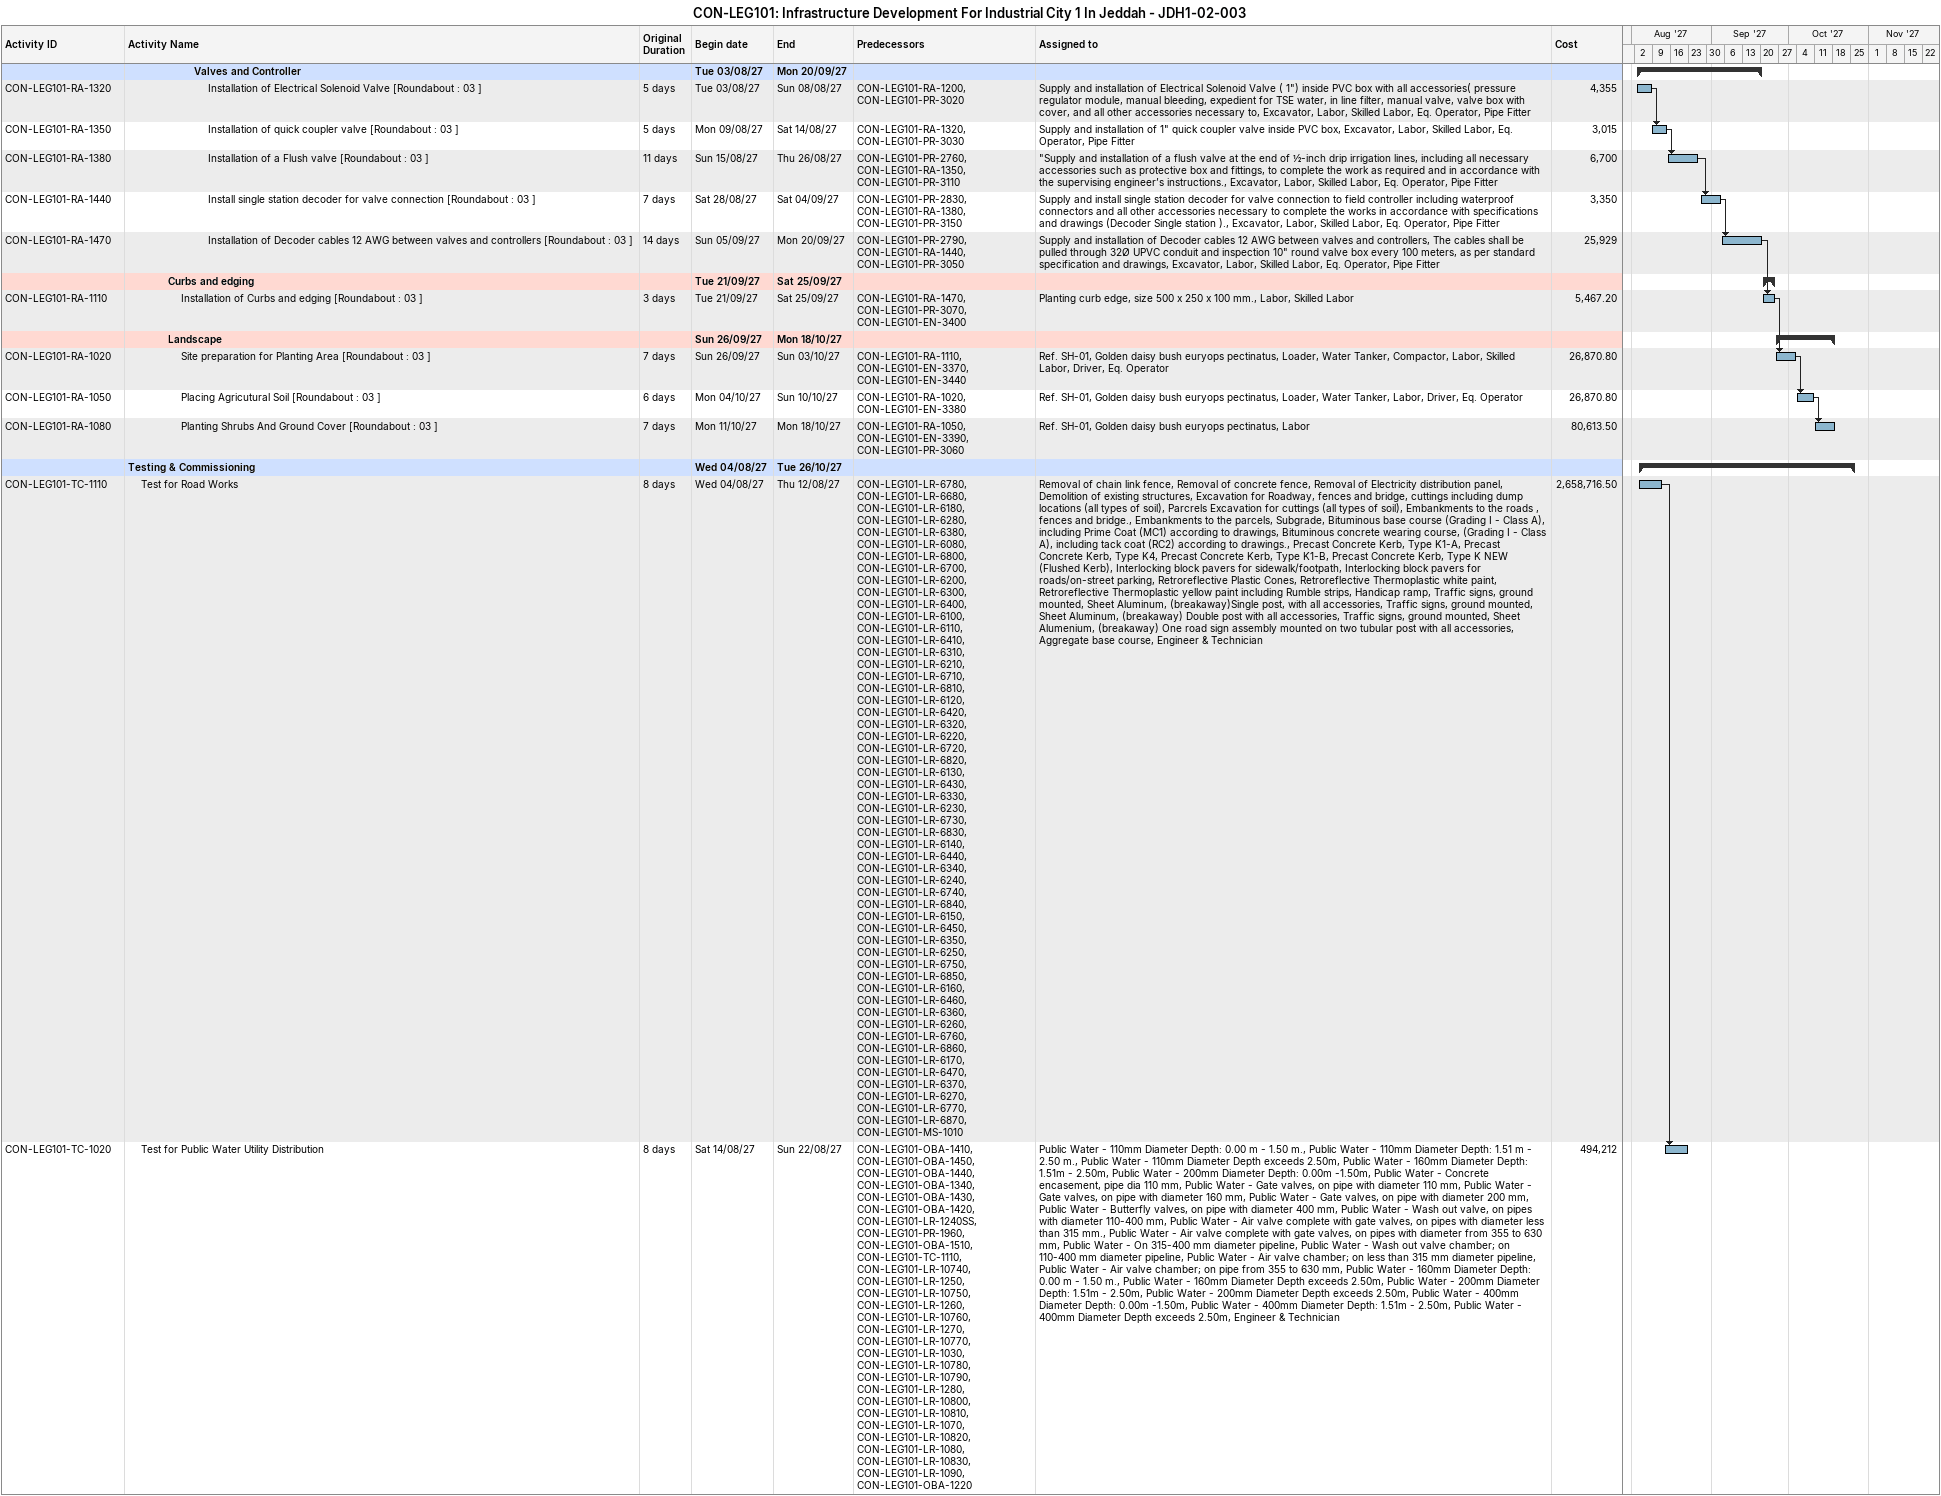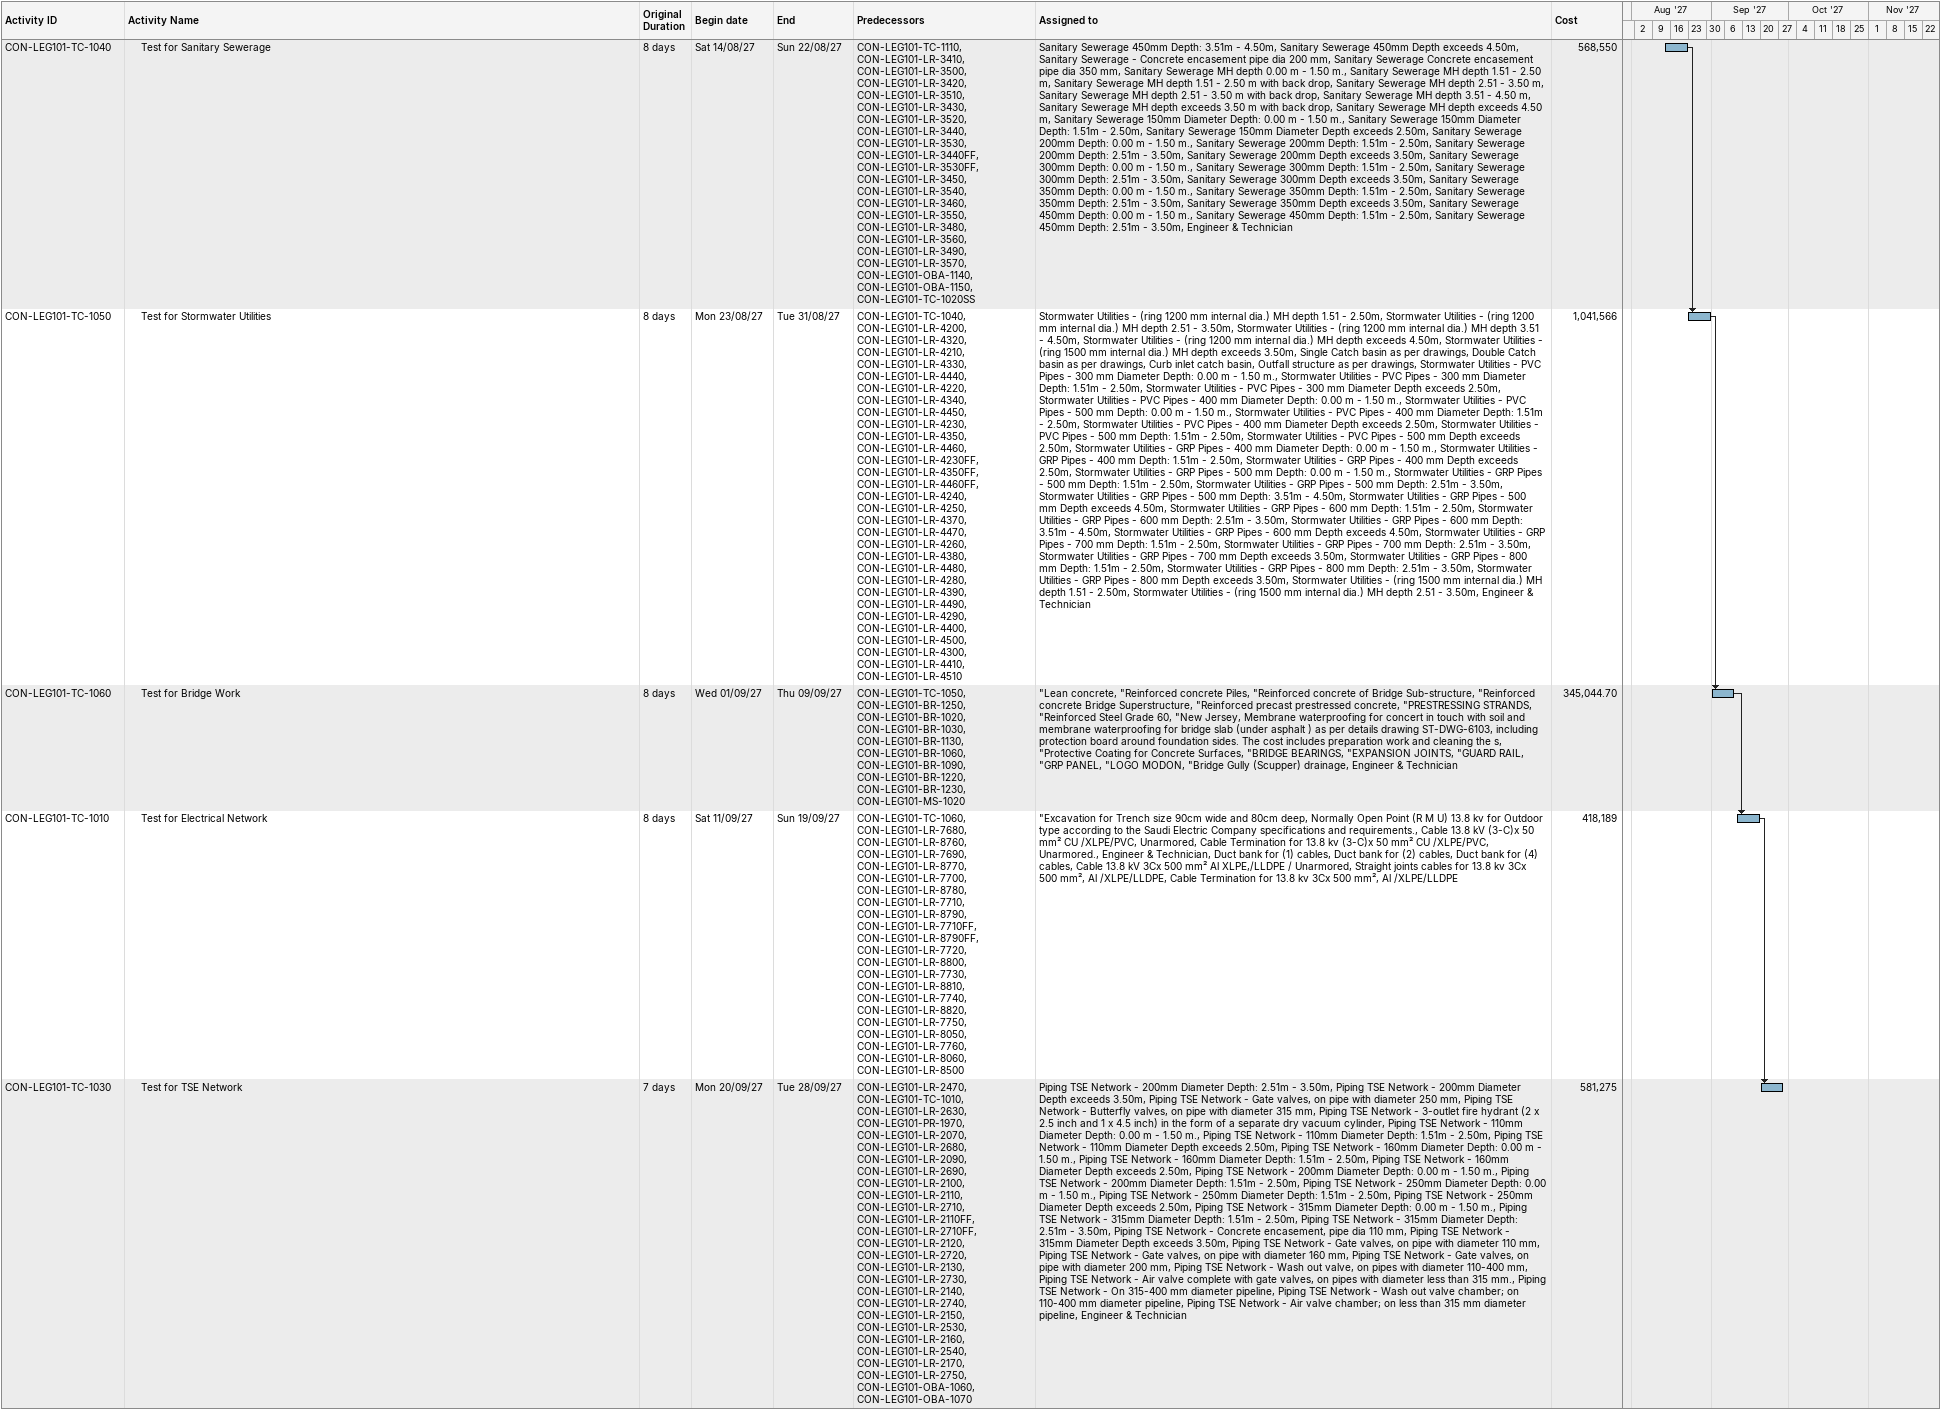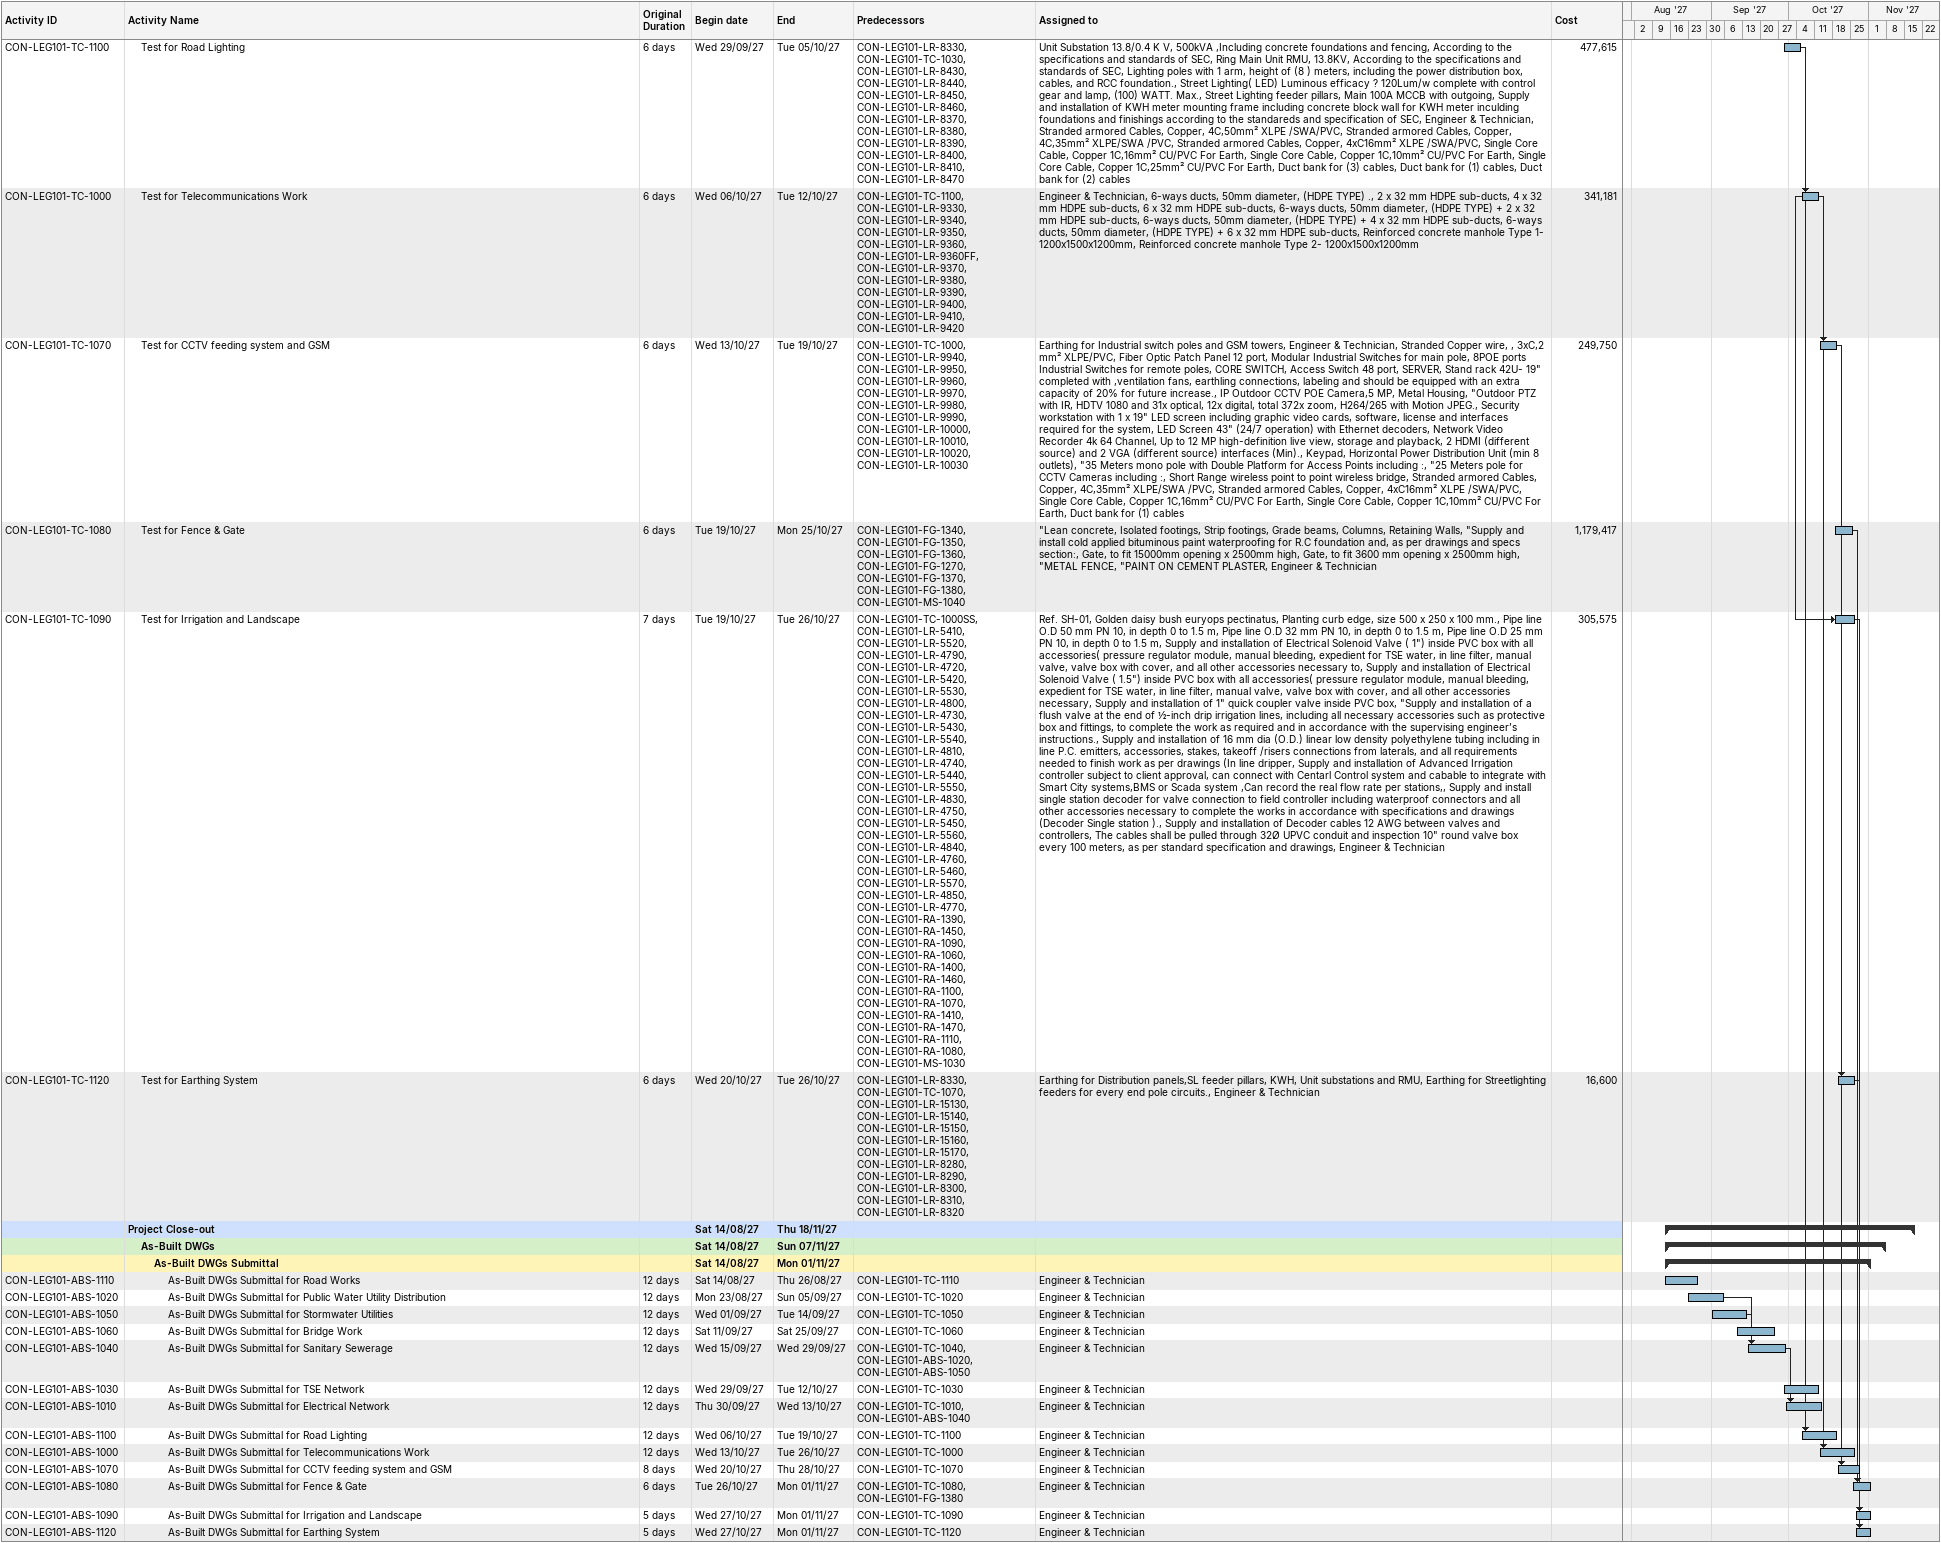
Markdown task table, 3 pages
CON-LEG101: Infrastructure Development For Industrial City 1 In Jeddah - JDH1-02-003

| ID | Level | Task | Original duration | Start | Finish | Predecessors | Resources | Cost |
|---|---|---|---|---|---|---|---|---|
|  | 6 | **Valves and Controller** |  | 2027-08-03 | 2027-09-20 |  |  |  |
| CON-LEG101-RA-1320 | 7 | Installation of Electrical Solenoid Valve [Roundabout : 03 ] | 5d | 2027-08-03 | 2027-08-08 | CON-LEG101-RA-1200, CON-LEG101-PR-3020 | Supply and installation of Electrical Solenoid Valve ( 1") inside PVC box with all accessories( pressure regulator module, manual bleeding, expedient for TSE water, in line filter, manual valve, valve box with cover, and all other accessories necessary to, Excavator, Labor, Skilled Labor, Eq. Operator, Pipe Fitter | 4355 |
| CON-LEG101-RA-1350 | 7 | Installation of quick coupler valve [Roundabout : 03 ] | 5d | 2027-08-09 | 2027-08-14 | CON-LEG101-RA-1320, CON-LEG101-PR-3030 | Supply and installation of 1" quick coupler valve inside PVC box, Excavator, Labor, Skilled Labor, Eq. Operator, Pipe Fitter | 3015 |
| CON-LEG101-RA-1380 | 7 | Installation of a Flush valve [Roundabout : 03 ] | 11d | 2027-08-15 | 2027-08-26 | CON-LEG101-PR-2760, CON-LEG101-RA-1350, CON-LEG101-PR-3110 | "Supply and installation of a flush valve at the end of ½-inch drip irrigation lines, including all necessary accessories such as protective box and fittings, to complete the work as required and in accordance with the supervising engineer’s instructions., Excavator, Labor, Skilled Labor, Eq. Operator, Pipe Fitter | 6700 |
| CON-LEG101-RA-1440 | 7 | Install single station decoder for valve connection [Roundabout : 03 ] | 7d | 2027-08-28 | 2027-09-04 | CON-LEG101-PR-2830, CON-LEG101-RA-1380, CON-LEG101-PR-3150 | Supply and install single station decoder for valve connection to field controller including waterproof connectors and all other accessories necessary to complete the works in accordance with specifications and drawings (Decoder Single station )., Excavator, Labor, Skilled Labor, Eq. Operator, Pipe Fitter | 3350 |
| CON-LEG101-RA-1470 | 7 | Installation of Decoder cables 12 AWG between valves and controllers [Roundabout : 03 ] | 14d | 2027-09-05 | 2027-09-20 | CON-LEG101-PR-2790, CON-LEG101-RA-1440, CON-LEG101-PR-3050 | Supply and installation of Decoder cables 12 AWG between valves and controllers, The cables shall be pulled through 32Ø UPVC conduit and inspection 10" round valve box every 100 meters, as per standard specification and drawings, Excavator, Labor, Skilled Labor, Eq. Operator, Pipe Fitter | 25929 |
|  | 4 | **Curbs and edging** |  | 2027-09-21 | 2027-09-25 |  |  |  |
| CON-LEG101-RA-1110 | 5 | Installation of Curbs and edging [Roundabout : 03 ] | 3d | 2027-09-21 | 2027-09-25 | CON-LEG101-RA-1470, CON-LEG101-PR-3070, CON-LEG101-EN-3400 | Planting curb edge, size 500 x 250 x 100 mm., Labor, Skilled Labor | 5467.20 |
|  | 4 | **Landscape** |  | 2027-09-26 | 2027-10-18 |  |  |  |
| CON-LEG101-RA-1020 | 5 | Site preparation for Planting Area [Roundabout : 03 ] | 7d | 2027-09-26 | 2027-10-03 | CON-LEG101-RA-1110, CON-LEG101-EN-3370, CON-LEG101-EN-3440 | Ref. SH-01, Golden daisy bush euryops pectinatus, Loader, Water Tanker, Compactor, Labor, Skilled Labor, Driver, Eq. Operator | 26870.80 |
| CON-LEG101-RA-1050 | 5 | Placing Agricutural Soil [Roundabout : 03 ] | 6d | 2027-10-04 | 2027-10-10 | CON-LEG101-RA-1020, CON-LEG101-EN-3380 | Ref. SH-01, Golden daisy bush euryops pectinatus, Loader, Water Tanker, Labor, Driver, Eq. Operator | 26870.80 |
| CON-LEG101-RA-1080 | 5 | Planting Shrubs And Ground Cover [Roundabout : 03 ] | 7d | 2027-10-11 | 2027-10-18 | CON-LEG101-RA-1050, CON-LEG101-EN-3390, CON-LEG101-PR-3060 | Ref. SH-01, Golden daisy bush euryops pectinatus, Labor | 80613.50 |
|  | 1 | **Testing & Commissioning** |  | 2027-08-04 | 2027-10-26 |  |  |  |
| CON-LEG101-TC-1110 | 2 | Test for Road Works | 8d | 2027-08-04 | 2027-08-12 | CON-LEG101-LR-6780, CON-LEG101-LR-6680, CON-LEG101-LR-6180, CON-LEG101-LR-6280, CON-LEG101-LR-6380, CON-LEG101-LR-6080, CON-LEG101-LR-6800, CON-LEG101-LR-6700, CON-LEG101-LR-6200, CON-LEG101-LR-6300, CON-LEG101-LR-6400, CON-LEG101-LR-6100, CON-LEG101-LR-6110, CON-LEG101-LR-6410, CON-LEG101-LR-6310, CON-LEG101-LR-6210, CON-LEG101-LR-6710, CON-LEG101-LR-6810, CON-LEG101-LR-6120, CON-LEG101-LR-6420, CON-LEG101-LR-6320, CON-LEG101-LR-6220, CON-LEG101-LR-6720, CON-LEG101-LR-6820, CON-LEG101-LR-6130, CON-LEG101-LR-6430, CON-LEG101-LR-6330, CON-LEG101-LR-6230, CON-LEG101-LR-6730, CON-LEG101-LR-6830, CON-LEG101-LR-6140, CON-LEG101-LR-6440, CON-LEG101-LR-6340, CON-LEG101-LR-6240, CON-LEG101-LR-6740, CON-LEG101-LR-6840, CON-LEG101-LR-6150, CON-LEG101-LR-6450, CON-LEG101-LR-6350, CON-LEG101-LR-6250, CON-LEG101-LR-6750, CON-LEG101-LR-6850, CON-LEG101-LR-6160, CON-LEG101-LR-6460, CON-LEG101-LR-6360, CON-LEG101-LR-6260, CON-LEG101-LR-6760, CON-LEG101-LR-6860, CON-LEG101-LR-6170, CON-LEG101-LR-6470, CON-LEG101-LR-6370, CON-LEG101-LR-6270, CON-LEG101-LR-6770, CON-LEG101-LR-6870, CON-LEG101-MS-1010 | Removal of chain link fence, Removal of concrete fence, Removal of Electricity distribution panel, Demolition of existing structures, Excavation for Roadway, fences and bridge, cuttings including dump locations (all types of soil), Parcrels Excavation for cuttings (all types of soil), Embankments to the roads , fences and bridge., Embankments to the parcels, Subgrade, Bituminous base course (Grading I - Class A), including Prime Coat (MC1) according to drawings, Bituminous concrete wearing course, (Grading I - Class A), including tack coat (RC2) according to drawings., Precast Concrete Kerb, Type K1-A, Precast Concrete Kerb, Type K4, Precast Concrete Kerb, Type K1-B, Precast Concrete Kerb, Type K NEW (Flushed Kerb), Interlocking block pavers for sidewalk/footpath, Interlocking block pavers for roads/on-street parking, Retroreflective Plastic Cones, Retroreflective Thermoplastic white paint, Retroreflective Thermoplastic yellow paint including Rumble strips, Handicap ramp, Traffic signs, ground mounted, Sheet Aluminum, (breakaway)Single post, with all accessories, Traffic signs, ground mounted, Sheet Aluminum, (breakaway) Double post with all accessories, Traffic signs, ground mounted, Sheet Alumenium, (breakaway) One road sign assembly mounted on two tubular post with all accessories, Aggregate base course, Engineer & Technician | 2658716.50 |
| CON-LEG101-TC-1020 | 2 | Test for Public Water Utility Distribution | 8d | 2027-08-14 | 2027-08-22 | CON-LEG101-OBA-1410, CON-LEG101-OBA-1450, CON-LEG101-OBA-1440, CON-LEG101-OBA-1340, CON-LEG101-OBA-1430, CON-LEG101-OBA-1420, CON-LEG101-LR-1240SS, CON-LEG101-PR-1960, CON-LEG101-OBA-1510, CON-LEG101-TC-1110, CON-LEG101-LR-10740, CON-LEG101-LR-1250, CON-LEG101-LR-10750, CON-LEG101-LR-1260, CON-LEG101-LR-10760, CON-LEG101-LR-1270, CON-LEG101-LR-10770, CON-LEG101-LR-1030, CON-LEG101-LR-10780, CON-LEG101-LR-10790, CON-LEG101-LR-1280, CON-LEG101-LR-10800, CON-LEG101-LR-10810, CON-LEG101-LR-1070, CON-LEG101-LR-10820, CON-LEG101-LR-1080, CON-LEG101-LR-10830, CON-LEG101-LR-1090, CON-LEG101-OBA-1220 | Public Water - 110mm Diameter Depth: 0.00 m - 1.50 m., Public Water - 110mm Diameter Depth: 1.51 m - 2.50 m., Public Water - 110mm Diameter Depth exceeds 2.50m, Public Water - 160mm Diameter Depth: 1.51m - 2.50m, Public Water - 200mm Diameter Depth: 0.00m -1.50m, Public Water - Concrete encasement, pipe dia 110 mm, Public Water - Gate valves, on pipe with diameter 110 mm, Public Water - Gate valves, on pipe with diameter 160 mm, Public Water - Gate valves, on pipe with diameter 200 mm, Public Water - Butterfly valves, on pipe with diameter 400 mm, Public Water - Wash out valve, on pipes with diameter 110-400 mm, Public Water - Air valve complete with gate valves, on pipes with diameter less than 315 mm., Public Water - Air valve complete with gate valves, on pipes with diameter from 355 to 630 mm, Public Water - On 315-400 mm diameter pipeline, Public Water - Wash out valve chamber; on 110-400 mm diameter pipeline, Public Water - Air valve chamber; on less than 315 mm diameter pipeline, Public Water - Air valve chamber; on pipe from 355 to 630 mm, Public Water - 160mm Diameter Depth: 0.00 m - 1.50 m., Public Water - 160mm Diameter Depth exceeds 2.50m, Public Water - 200mm Diameter Depth: 1.51m - 2.50m, Public Water - 200mm Diameter Depth exceeds 2.50m, Public Water - 400mm Diameter Depth: 0.00m -1.50m, Public Water - 400mm Diameter Depth: 1.51m - 2.50m, Public Water - 400mm Diameter Depth exceeds 2.50m, Engineer & Technician | 494212 |
| CON-LEG101-TC-1040 | 2 | Test for Sanitary Sewerage | 8d | 2027-08-14 | 2027-08-22 | CON-LEG101-TC-1110, CON-LEG101-LR-3410, CON-LEG101-LR-3500, CON-LEG101-LR-3420, CON-LEG101-LR-3510, CON-LEG101-LR-3430, CON-LEG101-LR-3520, CON-LEG101-LR-3440, CON-LEG101-LR-3530, CON-LEG101-LR-3440FF, CON-LEG101-LR-3530FF, CON-LEG101-LR-3450, CON-LEG101-LR-3540, CON-LEG101-LR-3460, CON-LEG101-LR-3550, CON-LEG101-LR-3480, CON-LEG101-LR-3560, CON-LEG101-LR-3490, CON-LEG101-LR-3570, CON-LEG101-OBA-1140, CON-LEG101-OBA-1150, CON-LEG101-TC-1020SS | Sanitary Sewerage 450mm Depth: 3.51m - 4.50m, Sanitary Sewerage 450mm Depth exceeds 4.50m, Sanitary Sewerage - Concrete encasement pipe dia 200 mm, Sanitary Sewerage Concrete encasement pipe dia 350 mm, Sanitary Sewerage MH depth 0.00 m - 1.50 m., Sanitary Sewerage MH depth 1.51 - 2.50 m, Sanitary Sewerage MH depth 1.51 - 2.50 m with back drop, Sanitary Sewerage MH depth 2.51 - 3.50 m, Sanitary Sewerage MH depth 2.51 - 3.50 m with back drop, Sanitary Sewerage MH depth 3.51 - 4.50 m, Sanitary Sewerage MH depth exceeds 3.50 m with back drop, Sanitary Sewerage MH depth exceeds 4.50 m, Sanitary Sewerage 150mm Diameter Depth: 0.00 m - 1.50 m., Sanitary Sewerage 150mm Diameter Depth: 1.51m - 2.50m, Sanitary Sewerage 150mm Diameter Depth exceeds 2.50m, Sanitary Sewerage 200mm Depth: 0.00 m - 1.50 m., Sanitary Sewerage 200mm Depth: 1.51m - 2.50m, Sanitary Sewerage 200mm Depth: 2.51m - 3.50m, Sanitary Sewerage 200mm Depth exceeds 3.50m, Sanitary Sewerage 300mm Depth: 0.00 m - 1.50 m., Sanitary Sewerage 300mm Depth: 1.51m - 2.50m, Sanitary Sewerage 300mm Depth: 2.51m - 3.50m, Sanitary Sewerage 300mm Depth exceeds 3.50m, Sanitary Sewerage 350mm Depth: 0.00 m - 1.50 m., Sanitary Sewerage 350mm Depth: 1.51m - 2.50m, Sanitary Sewerage 350mm Depth: 2.51m - 3.50m, Sanitary Sewerage 350mm Depth exceeds 3.50m, Sanitary Sewerage 450mm Depth: 0.00 m - 1.50 m., Sanitary Sewerage 450mm Depth: 1.51m - 2.50m, Sanitary Sewerage 450mm Depth: 2.51m - 3.50m, Engineer & Technician | 568550 |
| CON-LEG101-TC-1050 | 2 | Test for Stormwater Utilities | 8d | 2027-08-23 | 2027-08-31 | CON-LEG101-TC-1040, CON-LEG101-LR-4200, CON-LEG101-LR-4320, CON-LEG101-LR-4210, CON-LEG101-LR-4330, CON-LEG101-LR-4440, CON-LEG101-LR-4220, CON-LEG101-LR-4340, CON-LEG101-LR-4450, CON-LEG101-LR-4230, CON-LEG101-LR-4350, CON-LEG101-LR-4460, CON-LEG101-LR-4230FF, CON-LEG101-LR-4350FF, CON-LEG101-LR-4460FF, CON-LEG101-LR-4240, CON-LEG101-LR-4250, CON-LEG101-LR-4370, CON-LEG101-LR-4470, CON-LEG101-LR-4260, CON-LEG101-LR-4380, CON-LEG101-LR-4480, CON-LEG101-LR-4280, CON-LEG101-LR-4390, CON-LEG101-LR-4490, CON-LEG101-LR-4290, CON-LEG101-LR-4400, CON-LEG101-LR-4500, CON-LEG101-LR-4300, CON-LEG101-LR-4410, CON-LEG101-LR-4510 | Stormwater Utilities - (ring 1200 mm internal dia.) MH depth 1.51 - 2.50m, Stormwater Utilities - (ring 1200 mm internal dia.) MH depth 2.51 - 3.50m, Stormwater Utilities - (ring 1200 mm internal dia.) MH depth 3.51 - 4.50m, Stormwater Utilities - (ring 1200 mm internal dia.) MH depth exceeds 4.50m, Stormwater Utilities - (ring 1500 mm internal dia.) MH depth exceeds 3.50m, Single Catch basin as per drawings, Double Catch basin as per drawings, Curb inlet catch basin, Outfall structure as per drawings, Stormwater Utilities - PVC Pipes - 300 mm Diameter Depth: 0.00 m - 1.50 m., Stormwater Utilities - PVC Pipes - 300 mm Diameter Depth: 1.51m - 2.50m, Stormwater Utilities - PVC Pipes - 300 mm Diameter Depth exceeds 2.50m, Stormwater Utilities - PVC Pipes - 400 mm Diameter Depth: 0.00 m - 1.50 m., Stormwater Utilities - PVC Pipes - 500 mm Depth: 0.00 m - 1.50 m., Stormwater Utilities - PVC Pipes - 400 mm Diameter Depth: 1.51m - 2.50m, Stormwater Utilities - PVC Pipes - 400 mm Diameter Depth exceeds 2.50m, Stormwater Utilities - PVC Pipes - 500 mm Depth: 1.51m - 2.50m, Stormwater Utilities - PVC Pipes - 500 mm Depth exceeds 2.50m, Stormwater Utilities - GRP Pipes - 400 mm Diameter Depth: 0.00 m - 1.50 m., Stormwater Utilities - GRP Pipes - 400 mm Depth: 1.51m - 2.50m, Stormwater Utilities - GRP Pipes - 400 mm Depth exceeds 2.50m, Stormwater Utilities - GRP Pipes - 500 mm Depth: 0.00 m - 1.50 m., Stormwater Utilities - GRP Pipes - 500 mm Depth: 1.51m - 2.50m, Stormwater Utilities - GRP Pipes - 500 mm Depth: 2.51m - 3.50m, Stormwater Utilities - GRP Pipes - 500 mm Depth: 3.51m - 4.50m, Stormwater Utilities - GRP Pipes - 500 mm Depth exceeds 4.50m, Stormwater Utilities - GRP Pipes - 600 mm Depth: 1.51m - 2.50m, Stormwater Utilities - GRP Pipes - 600 mm Depth: 2.51m - 3.50m, Stormwater Utilities - GRP Pipes - 600 mm Depth: 3.51m - 4.50m, Stormwater Utilities - GRP Pipes - 600 mm Depth exceeds 4.50m, Stormwater Utilities - GRP Pipes - 700 mm Depth: 1.51m - 2.50m, Stormwater Utilities - GRP Pipes - 700 mm Depth: 2.51m - 3.50m, Stormwater Utilities - GRP Pipes - 700 mm Depth exceeds 3.50m, Stormwater Utilities - GRP Pipes - 800 mm Depth: 1.51m - 2.50m, Stormwater Utilities - GRP Pipes - 800 mm Depth: 2.51m - 3.50m, Stormwater Utilities - GRP Pipes - 800 mm Depth exceeds 3.50m, Stormwater Utilities - (ring 1500 mm internal dia.) MH depth 1.51 - 2.50m, Stormwater Utilities - (ring 1500 mm internal dia.) MH depth 2.51 - 3.50m, Engineer & Technician | 1041566 |
| CON-LEG101-TC-1060 | 2 | Test for Bridge Work | 8d | 2027-09-01 | 2027-09-09 | CON-LEG101-TC-1050, CON-LEG101-BR-1250, CON-LEG101-BR-1020, CON-LEG101-BR-1030, CON-LEG101-BR-1130, CON-LEG101-BR-1060, CON-LEG101-BR-1090, CON-LEG101-BR-1220, CON-LEG101-BR-1230, CON-LEG101-MS-1020 | "Lean concrete, "Reinforced concrete Piles, "Reinforced concrete of Bridge Sub-structure, "Reinforced concrete Bridge Superstructure, "Reinforced precast prestressed concrete, "PRESTRESSING STRANDS, "Reinforced Steel Grade 60, "New Jersey, Membrane waterproofing for concert in touch with soil and membrane waterproofing for bridge slab (under asphalt ) as per details drawing ST-DWG-6103, including protection board around foundation sides. The cost includes preparation work and cleaning the s, "Protective Coating for Concrete Surfaces, "BRIDGE BEARINGS, "EXPANSION JOINTS, "GUARD RAIL, "GRP PANEL, "LOGO MODON, "Bridge Gully (Scupper) drainage, Engineer & Technician | 345044.70 |
| CON-LEG101-TC-1010 | 2 | Test for Electrical Network | 8d | 2027-09-11 | 2027-09-19 | CON-LEG101-TC-1060, CON-LEG101-LR-7680, CON-LEG101-LR-8760, CON-LEG101-LR-7690, CON-LEG101-LR-8770, CON-LEG101-LR-7700, CON-LEG101-LR-8780, CON-LEG101-LR-7710, CON-LEG101-LR-8790, CON-LEG101-LR-7710FF, CON-LEG101-LR-8790FF, CON-LEG101-LR-7720, CON-LEG101-LR-8800, CON-LEG101-LR-7730, CON-LEG101-LR-8810, CON-LEG101-LR-7740, CON-LEG101-LR-8820, CON-LEG101-LR-7750, CON-LEG101-LR-8050, CON-LEG101-LR-7760, CON-LEG101-LR-8060, CON-LEG101-LR-8500 | "Excavation for Trench size 90cm wide and 80cm deep, Normally Open Point (R M U) 13.8 kv for Outdoor type according to the Saudi Electric Company specifications and requirements., Cable 13.8 kV (3-C)x 50 mm² CU /XLPE/PVC, Unarmored, Cable Termination for 13.8 kv (3-C)x 50 mm² CU /XLPE/PVC, Unarmored., Engineer & Technician, Duct bank for (1) cables, Duct bank for (2) cables, Duct bank for (4) cables, Cable 13.8 kV 3Cx 500 mm² Al XLPE,/LLDPE / Unarmored, Straight joints cables for 13.8 kv 3Cx 500 mm², Al /XLPE/LLDPE, Cable Termination for 13.8 kv 3Cx 500 mm², Al /XLPE/LLDPE | 418189 |
| CON-LEG101-TC-1030 | 2 | Test for TSE Network | 7d | 2027-09-20 | 2027-09-28 | CON-LEG101-LR-2470, CON-LEG101-TC-1010, CON-LEG101-LR-2630, CON-LEG101-PR-1970, CON-LEG101-LR-2070, CON-LEG101-LR-2680, CON-LEG101-LR-2090, CON-LEG101-LR-2690, CON-LEG101-LR-2100, CON-LEG101-LR-2110, CON-LEG101-LR-2710, CON-LEG101-LR-2110FF, CON-LEG101-LR-2710FF, CON-LEG101-LR-2120, CON-LEG101-LR-2720, CON-LEG101-LR-2130, CON-LEG101-LR-2730, CON-LEG101-LR-2140, CON-LEG101-LR-2740, CON-LEG101-LR-2150, CON-LEG101-LR-2530, CON-LEG101-LR-2160, CON-LEG101-LR-2540, CON-LEG101-LR-2170, CON-LEG101-LR-2750, CON-LEG101-OBA-1060, CON-LEG101-OBA-1070 | Piping TSE Network - 200mm Diameter Depth: 2.51m - 3.50m, Piping TSE Network - 200mm Diameter Depth exceeds 3.50m, Piping TSE Network - Gate valves, on pipe with diameter 250 mm, Piping TSE Network - Butterfly valves, on pipe with diameter 315 mm, Piping TSE Network - 3-outlet fire hydrant (2 x 2.5 inch and 1 x 4.5 inch) in the form of a separate dry vacuum cylinder, Piping TSE Network - 110mm Diameter Depth: 0.00 m - 1.50 m., Piping TSE Network - 110mm Diameter Depth: 1.51m - 2.50m, Piping TSE Network - 110mm Diameter Depth exceeds 2.50m, Piping TSE Network - 160mm Diameter Depth: 0.00 m - 1.50 m., Piping TSE Network - 160mm Diameter Depth: 1.51m - 2.50m, Piping TSE Network - 160mm Diameter Depth exceeds 2.50m, Piping TSE Network - 200mm Diameter Depth: 0.00 m - 1.50 m., Piping TSE Network - 200mm Diameter Depth: 1.51m - 2.50m, Piping TSE Network - 250mm Diameter Depth: 0.00 m - 1.50 m., Piping TSE Network - 250mm Diameter Depth: 1.51m - 2.50m, Piping TSE Network - 250mm Diameter Depth exceeds 2.50m, Piping TSE Network - 315mm Diameter Depth: 0.00 m - 1.50 m., Piping TSE Network - 315mm Diameter Depth: 1.51m - 2.50m, Piping TSE Network - 315mm Diameter Depth: 2.51m - 3.50m, Piping TSE Network - Concrete encasement, pipe dia 110 mm, Piping TSE Network - 315mm Diameter Depth exceeds 3.50m, Piping TSE Network - Gate valves, on pipe with diameter 110 mm, Piping TSE Network - Gate valves, on pipe with diameter 160 mm, Piping TSE Network - Gate valves, on pipe with diameter 200 mm, Piping TSE Network - Wash out valve, on pipes with diameter 110-400 mm, Piping TSE Network - Air valve complete with gate valves, on pipes with diameter less than 315 mm., Piping TSE Network - On 315-400 mm diameter pipeline, Piping TSE Network - Wash out valve chamber; on 110-400 mm diameter pipeline, Piping TSE Network - Air valve chamber; on less than 315 mm diameter pipeline, Engineer & Technician | 581275 |
| CON-LEG101-TC-1100 | 2 | Test for Road Lighting | 6d | 2027-09-29 | 2027-10-05 | CON-LEG101-LR-8330, CON-LEG101-TC-1030, CON-LEG101-LR-8430, CON-LEG101-LR-8440, CON-LEG101-LR-8450, CON-LEG101-LR-8460, CON-LEG101-LR-8370, CON-LEG101-LR-8380, CON-LEG101-LR-8390, CON-LEG101-LR-8400, CON-LEG101-LR-8410, CON-LEG101-LR-8470 | Unit Substation 13.8/0.4 K V, 500kVA ,Including concrete foundations and fencing, According to the specifications and standards of SEC, Ring Main Unit RMU, 13.8KV, According to the specifications and standards of SEC, Lighting poles with 1 arm, height of (8 ) meters, including the power distribution box, cables, and RCC foundation., Street Lighting( LED) Luminous efficacy ? 120Lum/w complete with control gear and lamp, (100) WATT. Max., Street Lighting feeder pillars, Main 100A MCCB with outgoing, Supply and installation of KWH meter mounting frame including concrete block wall for KWH meter inculding foundations and finishings according to the standareds and specification of SEC, Engineer & Technician, Stranded armored Cables, Copper, 4C,50mm² XLPE /SWA/PVC, Stranded armored Cables, Copper, 4C,35mm² XLPE/SWA /PVC, Stranded armored Cables, Copper, 4xC16mm² XLPE /SWA/PVC, Single Core Cable, Copper 1C,16mm² CU/PVC For Earth, Single Core Cable, Copper 1C,10mm² CU/PVC For Earth, Single Core Cable, Copper 1C,25mm² CU/PVC For Earth, Duct bank for (3) cables, Duct bank for (1) cables, Duct bank for (2) cables | 477615 |
| CON-LEG101-TC-1000 | 2 | Test for Telecommunications Work | 6d | 2027-10-06 | 2027-10-12 | CON-LEG101-TC-1100, CON-LEG101-LR-9330, CON-LEG101-LR-9340, CON-LEG101-LR-9350, CON-LEG101-LR-9360, CON-LEG101-LR-9360FF, CON-LEG101-LR-9370, CON-LEG101-LR-9380, CON-LEG101-LR-9390, CON-LEG101-LR-9400, CON-LEG101-LR-9410, CON-LEG101-LR-9420 | Engineer & Technician, 6-ways ducts, 50mm diameter, (HDPE TYPE) ., 2 x 32 mm HDPE sub-ducts, 4 x 32 mm HDPE sub-ducts, 6 x 32 mm HDPE sub-ducts, 6-ways ducts, 50mm diameter, (HDPE TYPE) + 2 x 32 mm HDPE sub-ducts, 6-ways ducts, 50mm diameter, (HDPE TYPE) + 4 x 32 mm HDPE sub-ducts, 6-ways ducts, 50mm diameter, (HDPE TYPE) + 6 x 32 mm HDPE sub-ducts, Reinforced concrete manhole Type 1- 1200x1500x1200mm, Reinforced concrete manhole Type 2- 1200x1500x1200mm | 341181 |
| CON-LEG101-TC-1070 | 2 | Test for CCTV feeding system and GSM | 6d | 2027-10-13 | 2027-10-19 | CON-LEG101-TC-1000, CON-LEG101-LR-9940, CON-LEG101-LR-9950, CON-LEG101-LR-9960, CON-LEG101-LR-9970, CON-LEG101-LR-9980, CON-LEG101-LR-9990, CON-LEG101-LR-10000, CON-LEG101-LR-10010, CON-LEG101-LR-10020, CON-LEG101-LR-10030 | Earthing for Industrial switch poles and GSM towers, Engineer & Technician, Stranded Copper wire, , 3xC,2 mm² XLPE/PVC, Fiber Optic Patch Panel 12 port, Modular Industrial Switches for main pole, 8POE ports Industrial Switches for remote poles, CORE SWITCH, Access Switch 48 port, SERVER, Stand rack 42U- 19" completed with ,ventilation fans, earthling connections, labeling and should be equipped with an extra capacity of 20% for future increase., IP Outdoor CCTV POE Camera,5 MP, Metal Housing, "Outdoor PTZ with IR, HDTV 1080 and 31x optical, 12x digital, total 372x zoom, H264/265 with Motion JPEG., Security workstation with 1 x 19" LED screen including graphic video cards, software, license and interfaces required for the system, LED Screen 43" (24/7 operation) with Ethernet decoders, Network Video Recorder 4k 64 Channel, Up to 12 MP high-definition live view, storage and playback, 2 HDMI (different source) and 2 VGA (different source) interfaces (Min)., Keypad, Horizontal Power Distribution Unit (min 8 outlets), "35 Meters mono pole with Double Platform for Access Points including :, "25 Meters pole for CCTV Cameras including :, Short Range wireless point to point wireless bridge, Stranded armored Cables, Copper, 4C,35mm² XLPE/SWA /PVC, Stranded armored Cables, Copper, 4xC16mm² XLPE /SWA/PVC, Single Core Cable, Copper 1C,16mm² CU/PVC For Earth, Single Core Cable, Copper 1C,10mm² CU/PVC For Earth, Duct bank for (1) cables | 249750 |
| CON-LEG101-TC-1080 | 2 | Test for Fence & Gate | 6d | 2027-10-19 | 2027-10-25 | CON-LEG101-FG-1340, CON-LEG101-FG-1350, CON-LEG101-FG-1360, CON-LEG101-FG-1270, CON-LEG101-FG-1370, CON-LEG101-FG-1380, CON-LEG101-MS-1040 | "Lean concrete, Isolated footings, Strip footings, Grade beams, Columns, Retaining Walls, "Supply and install cold applied bituminous paint waterproofing for R.C foundation and, as per drawings and specs section:, Gate, to fit 15000mm opening x 2500mm high, Gate, to fit 3600 mm opening x 2500mm high, "METAL FENCE, "PAINT ON CEMENT PLASTER, Engineer & Technician | 1179417 |
| CON-LEG101-TC-1090 | 2 | Test for Irrigation and Landscape | 7d | 2027-10-19 | 2027-10-26 | CON-LEG101-TC-1000SS, CON-LEG101-LR-5410, CON-LEG101-LR-5520, CON-LEG101-LR-4790, CON-LEG101-LR-4720, CON-LEG101-LR-5420, CON-LEG101-LR-5530, CON-LEG101-LR-4800, CON-LEG101-LR-4730, CON-LEG101-LR-5430, CON-LEG101-LR-5540, CON-LEG101-LR-4810, CON-LEG101-LR-4740, CON-LEG101-LR-5440, CON-LEG101-LR-5550, CON-LEG101-LR-4830, CON-LEG101-LR-4750, CON-LEG101-LR-5450, CON-LEG101-LR-5560, CON-LEG101-LR-4840, CON-LEG101-LR-4760, CON-LEG101-LR-5460, CON-LEG101-LR-5570, CON-LEG101-LR-4850, CON-LEG101-LR-4770, CON-LEG101-RA-1390, CON-LEG101-RA-1450, CON-LEG101-RA-1090, CON-LEG101-RA-1060, CON-LEG101-RA-1400, CON-LEG101-RA-1460, CON-LEG101-RA-1100, CON-LEG101-RA-1070, CON-LEG101-RA-1410, CON-LEG101-RA-1470, CON-LEG101-RA-1110, CON-LEG101-RA-1080, CON-LEG101-MS-1030 | Ref. SH-01, Golden daisy bush euryops pectinatus, Planting curb edge, size 500 x 250 x 100 mm., Pipe line O.D 50 mm PN 10, in depth 0 to 1.5 m, Pipe line O.D 32 mm PN 10, in depth 0 to 1.5 m, Pipe line O.D 25 mm PN 10, in depth 0 to 1.5 m, Supply and installation of Electrical Solenoid Valve ( 1") inside PVC box with all accessories( pressure regulator module, manual bleeding, expedient for TSE water, in line filter, manual valve, valve box with cover, and all other accessories necessary to, Supply and installation of Electrical Solenoid Valve ( 1.5") inside PVC box with all accessories( pressure regulator module, manual bleeding, expedient for TSE water, in line filter, manual valve, valve box with cover, and all other accessories necessary, Supply and installation of 1" quick coupler valve inside PVC box, "Supply and installation of a flush valve at the end of ½-inch drip irrigation lines, including all necessary accessories such as protective box and fittings, to complete the work as required and in accordance with the supervising engineer’s instructions., Supply and installation of 16 mm dia (O.D.) linear low density polyethylene tubing including in line P.C. emitters, accessories, stakes, takeoff /risers connections from laterals, and all requirements needed to finish work as per drawings (In line dripper, Supply and installation of Advanced Irrigation controller subject to client approval, can connect with Centarl Control system and cabable to integrate with Smart City systems,BMS or Scada system ,Can record the real flow rate per stations,, Supply and install single station decoder for valve connection to field controller including waterproof connectors and all other accessories necessary to complete the works in accordance with specifications and drawings (Decoder Single station )., Supply and installation of Decoder cables 12 AWG between valves and controllers, The cables shall be pulled through 32Ø UPVC conduit and inspection 10" round valve box every 100 meters, as per standard specification and drawings, Engineer & Technician | 305575 |
| CON-LEG101-TC-1120 | 2 | Test for Earthing System | 6d | 2027-10-20 | 2027-10-26 | CON-LEG101-LR-8330, CON-LEG101-TC-1070, CON-LEG101-LR-15130, CON-LEG101-LR-15140, CON-LEG101-LR-15150, CON-LEG101-LR-15160, CON-LEG101-LR-15170, CON-LEG101-LR-8280, CON-LEG101-LR-8290, CON-LEG101-LR-8300, CON-LEG101-LR-8310, CON-LEG101-LR-8320 | Earthing for Distribution panels,SL feeder pillars, KWH, Unit substations and RMU, Earthing for Streetlighting feeders for every end pole circuits., Engineer & Technician | 16600 |
|  | 1 | **Project Close-out** |  | 2027-08-14 | 2027-11-18 |  |  |  |
|  | 2 | **As-Built DWGs** |  | 2027-08-14 | 2027-11-07 |  |  |  |
|  | 3 | **As-Built DWGs Submittal** |  | 2027-08-14 | 2027-11-01 |  |  |  |
| CON-LEG101-ABS-1110 | 4 | As-Built DWGs Submittal for Road Works | 12d | 2027-08-14 | 2027-08-26 | CON-LEG101-TC-1110 | Engineer & Technician |  |
| CON-LEG101-ABS-1020 | 4 | As-Built DWGs Submittal for Public Water Utility Distribution | 12d | 2027-08-23 | 2027-09-05 | CON-LEG101-TC-1020 | Engineer & Technician |  |
| CON-LEG101-ABS-1050 | 4 | As-Built DWGs Submittal for Stormwater Utilities | 12d | 2027-09-01 | 2027-09-14 | CON-LEG101-TC-1050 | Engineer & Technician |  |
| CON-LEG101-ABS-1060 | 4 | As-Built DWGs Submittal for Bridge Work | 12d | 2027-09-11 | 2027-09-25 | CON-LEG101-TC-1060 | Engineer & Technician |  |
| CON-LEG101-ABS-1040 | 4 | As-Built DWGs Submittal for Sanitary Sewerage | 12d | 2027-09-15 | 2027-09-29 | CON-LEG101-TC-1040, CON-LEG101-ABS-1020, CON-LEG101-ABS-1050 | Engineer & Technician |  |
| CON-LEG101-ABS-1030 | 4 | As-Built DWGs Submittal for TSE Network | 12d | 2027-09-29 | 2027-10-12 | CON-LEG101-TC-1030 | Engineer & Technician |  |
| CON-LEG101-ABS-1010 | 4 | As-Built DWGs Submittal for Electrical Network | 12d | 2027-09-30 | 2027-10-13 | CON-LEG101-TC-1010, CON-LEG101-ABS-1040 | Engineer & Technician |  |
| CON-LEG101-ABS-1100 | 4 | As-Built DWGs Submittal for Road Lighting | 12d | 2027-10-06 | 2027-10-19 | CON-LEG101-TC-1100 | Engineer & Technician |  |
| CON-LEG101-ABS-1000 | 4 | As-Built DWGs Submittal for Telecommunications Work | 12d | 2027-10-13 | 2027-10-26 | CON-LEG101-TC-1000 | Engineer & Technician |  |
| CON-LEG101-ABS-1070 | 4 | As-Built DWGs Submittal for CCTV feeding system and GSM | 8d | 2027-10-20 | 2027-10-28 | CON-LEG101-TC-1070 | Engineer & Technician |  |
| CON-LEG101-ABS-1080 | 4 | As-Built DWGs Submittal for Fence & Gate | 6d | 2027-10-26 | 2027-11-01 | CON-LEG101-TC-1080, CON-LEG101-FG-1380 | Engineer & Technician |  |
| CON-LEG101-ABS-1090 | 4 | As-Built DWGs Submittal for Irrigation and Landscape | 5d | 2027-10-27 | 2027-11-01 | CON-LEG101-TC-1090 | Engineer & Technician |  |
| CON-LEG101-ABS-1120 | 4 | As-Built DWGs Submittal for Earthing System | 5d | 2027-10-27 | 2027-11-01 | CON-LEG101-TC-1120 | Engineer & Technician |  |
